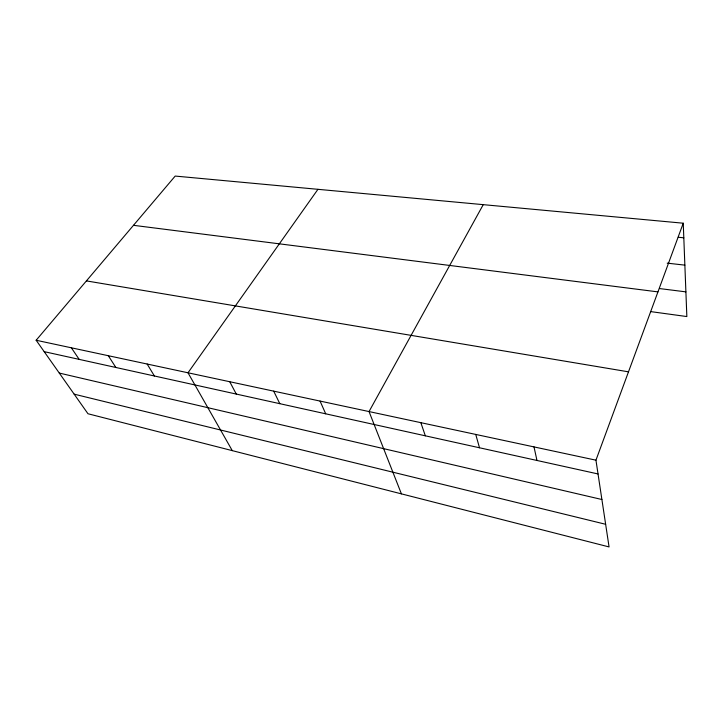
<?xml version="1.0" encoding="UTF-8"?>
<svg xmlns="http://www.w3.org/2000/svg" width="723" height="723" viewBox="0 0 723 723"><rect width="100%" height="100%" fill="white"/><g stroke="black" fill="none" stroke-linecap="round" stroke-linejoin="round"><path stroke-width="1.08" d="M595.951 460.18L683.244 223.208L175.192 176.069L36.15 340.253L87.98 413.755L609.064 546.931L595.951 460.18L36.15 340.253M483.244 204.654L369.037 411.568L401.41 493.863M317.948 189.318L187.998 372.779L232.282 450.637M678.264 237.252L683.804 237.813M667.202 263.145L684.862 265.133M659.493 288.558L685.892 291.866M133.484 225.314L657.939 291.884M650.601 311.595L686.85 316.557L683.244 223.208M86.417 280.904L628.495 371.83M44.184 351.649L598.038 473.954M59.286 373.068L601.898 499.512M74.162 394.162L605.639 524.283M71.36 347.799L79.168 359.367M108.314 355.716L115.861 367.474M147.149 364.031L154.397 375.987M229.742 381.726L236.276 394.062M273.701 391.143L279.81 403.678M320.063 401.075L325.702 413.809M420.84 422.666L425.323 435.815M475.734 434.424L479.512 447.781M533.999 446.904L536.981 460.47"/></g></svg>
